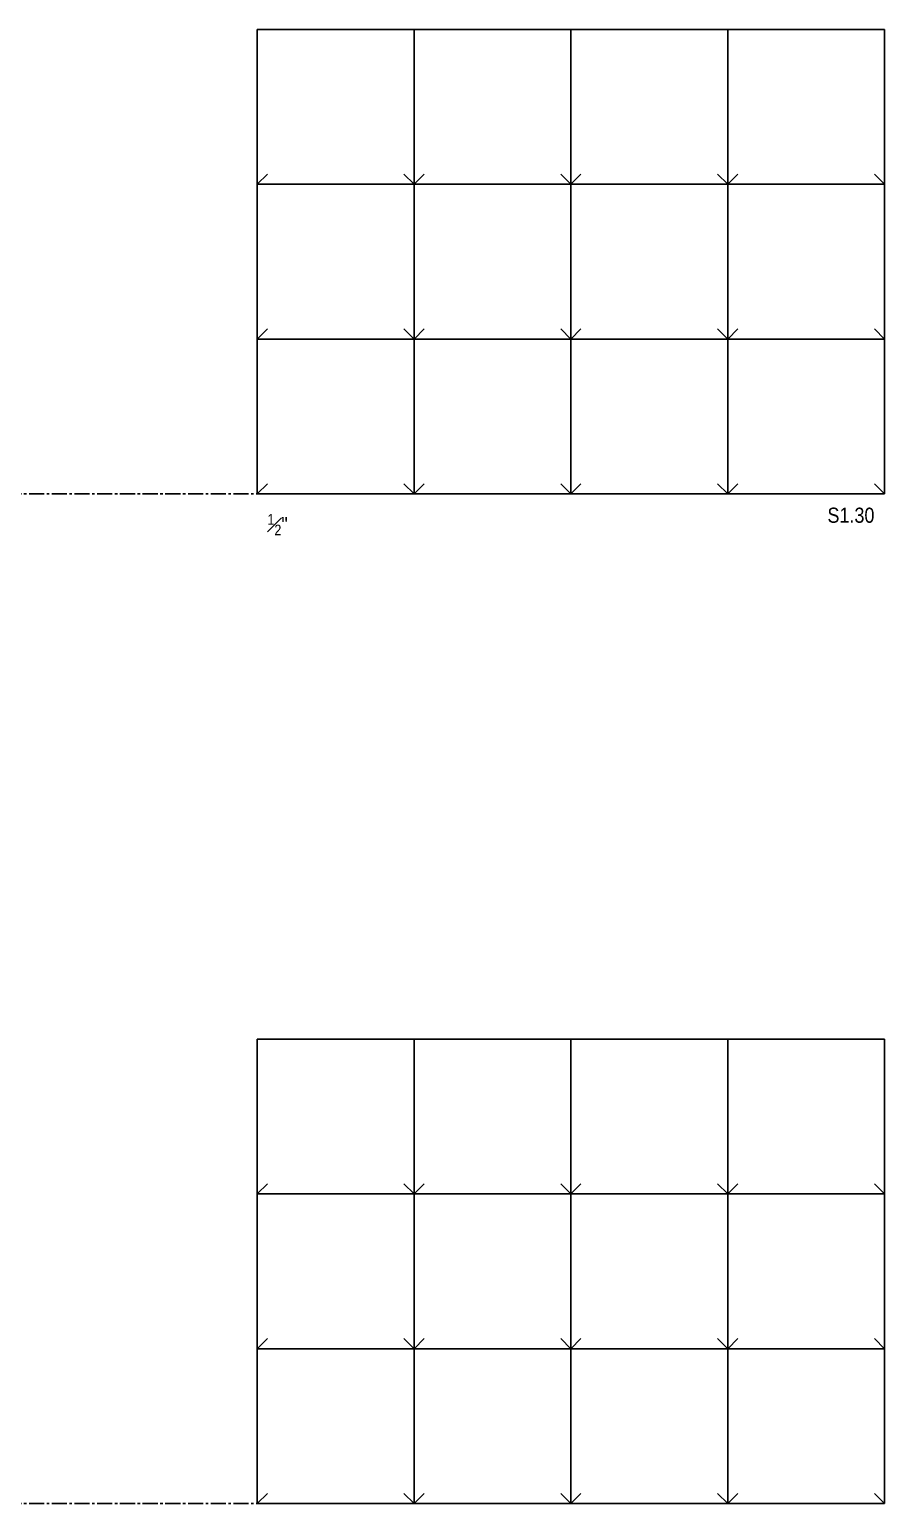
# Model space of a CAD drawing. Header units: inches. Extents: x -16404 to 14624, y -1591 to 16152.
# Drawn here: x 2503 to 3520, y 10800 to 12552 of the extents above; entities that cross this region are included whole.
import ezdxf

# ---------------------------------------------------------------- set-up
doc = ezdxf.new("R2010")
doc.units = ezdxf.units.IN
doc.header["$LTSCALE"] = 24
doc.header["$MEASUREMENT"] = 0
doc.linetypes.add('CENTER2', pattern=[1.125, 0.75, -0.125, 0.125, -0.125])
doc.linetypes.add('DASHED2', pattern=[0.375, 0.25, -0.125])
doc.layers.get('0').update_dxf_attribs({"linetype": 'CONTINUOUS'})
doc.layers.add('S-ANNO-GRID-NONPLOT', color=251, linetype='CONTINUOUS', plot=False)
doc.styles.add('Arial', font='arial.ttf', dxfattribs={"width": 0.85})

# ---------------------------------------------------------------- blocks, each defined once
blk = doc.blocks.new('Se_24x36_DETAILS_GRID')
for p, q in [((0, 23), (7.767, 23)), ((0, 15.333), (0, 23)), ((7.767, 23), (15.535, 23)), ((7.767, 15.333), (7.767, 23)), ((15.535, 23), (23.302, 23)), ((15.535, 15.333), (15.535, 23)), ((23.302, 23), (31.07, 23)), ((23.302, 15.333), (23.302, 23)), ((31.07, 15.333), (31.07, 23)), ((0, 15.333), (0.5, 15.833)), ((0, 15.333), (7.767, 15.333)), ((0, 7.667), (0, 15.333)), ((7.767, 15.333), (8.267, 15.833)), ((7.767, 15.333), (15.535, 15.333)), ((7.767, 7.667), (7.767, 15.333)), ((15.535, 15.333), (16.035, 15.833)), ((15.535, 15.333), (23.302, 15.333)), ((15.535, 7.667), (15.535, 15.333)), ((23.302, 15.333), (23.802, 15.833)), ((23.302, 15.333), (31.07, 15.333)), ((23.302, 7.667), (23.302, 15.333)), ((31.07, 7.667), (31.07, 15.333)), ((0, 7.667), (0.5, 8.167)), ((7.767, 7.667), (8.267, 8.167)), ((15.535, 7.667), (16.035, 8.167)), ((23.302, 7.667), (23.802, 8.167)), ((0, 7.667), (7.767, 7.667)), ((0, 0), (0, 7.667)), ((7.767, 7.667), (15.535, 7.667)), ((7.767, 0), (7.767, 7.667)), ((15.535, 7.667), (23.302, 7.667)), ((15.535, 0), (15.535, 7.667)), ((23.302, 7.667), (31.07, 7.667)), ((23.302, 0), (23.302, 7.667)), ((31.07, 0), (31.07, 7.667)), ((0, 0), (0.5, 0.5)), ((0, 0), (7.767, 0)), ((7.767, 0), (8.267, 0.5)), ((7.767, 0), (15.535, 0)), ((15.535, 0), (16.035, 0.5)), ((15.535, 0), (23.302, 0)), ((23.302, 0), (23.802, 0.5)), ((23.302, 0), (31.07, 0))]:
    blk.add_line(p, q)
at = {"linetype": 'DASHED2', "ltscale": 0.5}
for p, q in [((7.767, 15.333), (7.267, 15.833)), ((15.535, 15.333), (15.035, 15.833)), ((23.302, 15.333), (22.802, 15.833)), ((31.07, 15.333), (30.57, 15.833)), ((7.767, 7.667), (7.267, 8.167)), ((15.535, 7.667), (15.035, 8.167)), ((23.302, 7.667), (22.802, 8.167)), ((31.07, 7.667), (30.57, 8.167)), ((7.767, 0), (7.267, 0.5)), ((15.535, 0), (15.035, 0.5)), ((23.302, 0), (22.802, 0.5)), ((31.07, 0), (30.57, 0.5))]:
    blk.add_line(p, q, dxfattribs=at)

msp = doc.modelspace()

# ---------------------------------------------------------------- linework, layer by layer
at = {"layer": 'S-ANNO-GRID-NONPLOT', "linetype": 'CENTER2'}
for p, q in [((3519.53048, 12000), (0, 12000)), ((3519.53048, 10800), (0, 10800))]:
    msp.add_line(p, q, dxfattribs=at)

# ---------------------------------------------------------------- block references
at = {"layer": 'S-ANNO-GRID-NONPLOT', "xscale": 24, "yscale": 24, "zscale": 24}
for p in [(2773.85768, 12000), (2773.85768, 10800)]:
    msp.add_blockref('Se_24x36_DETAILS_GRID', p, dxfattribs=at)

# ---------------------------------------------------------------- texts
at = {"layer": 'S-ANNO-GRID-NONPLOT', "color": 191, "char_height": 18, "width": 59.0975878, "style": 'Arial'}
for s, insert, attachment_point in [('S1.30', (3507.53048, 11983.66249), 3), ('\\A1;{\\H0.7x;\\S1#2;}"', (2785.85768, 11976), 1)]:
    msp.add_mtext(s, dxfattribs=dict(at, insert=insert, attachment_point=attachment_point))

doc.saveas('drawing.dxf')
